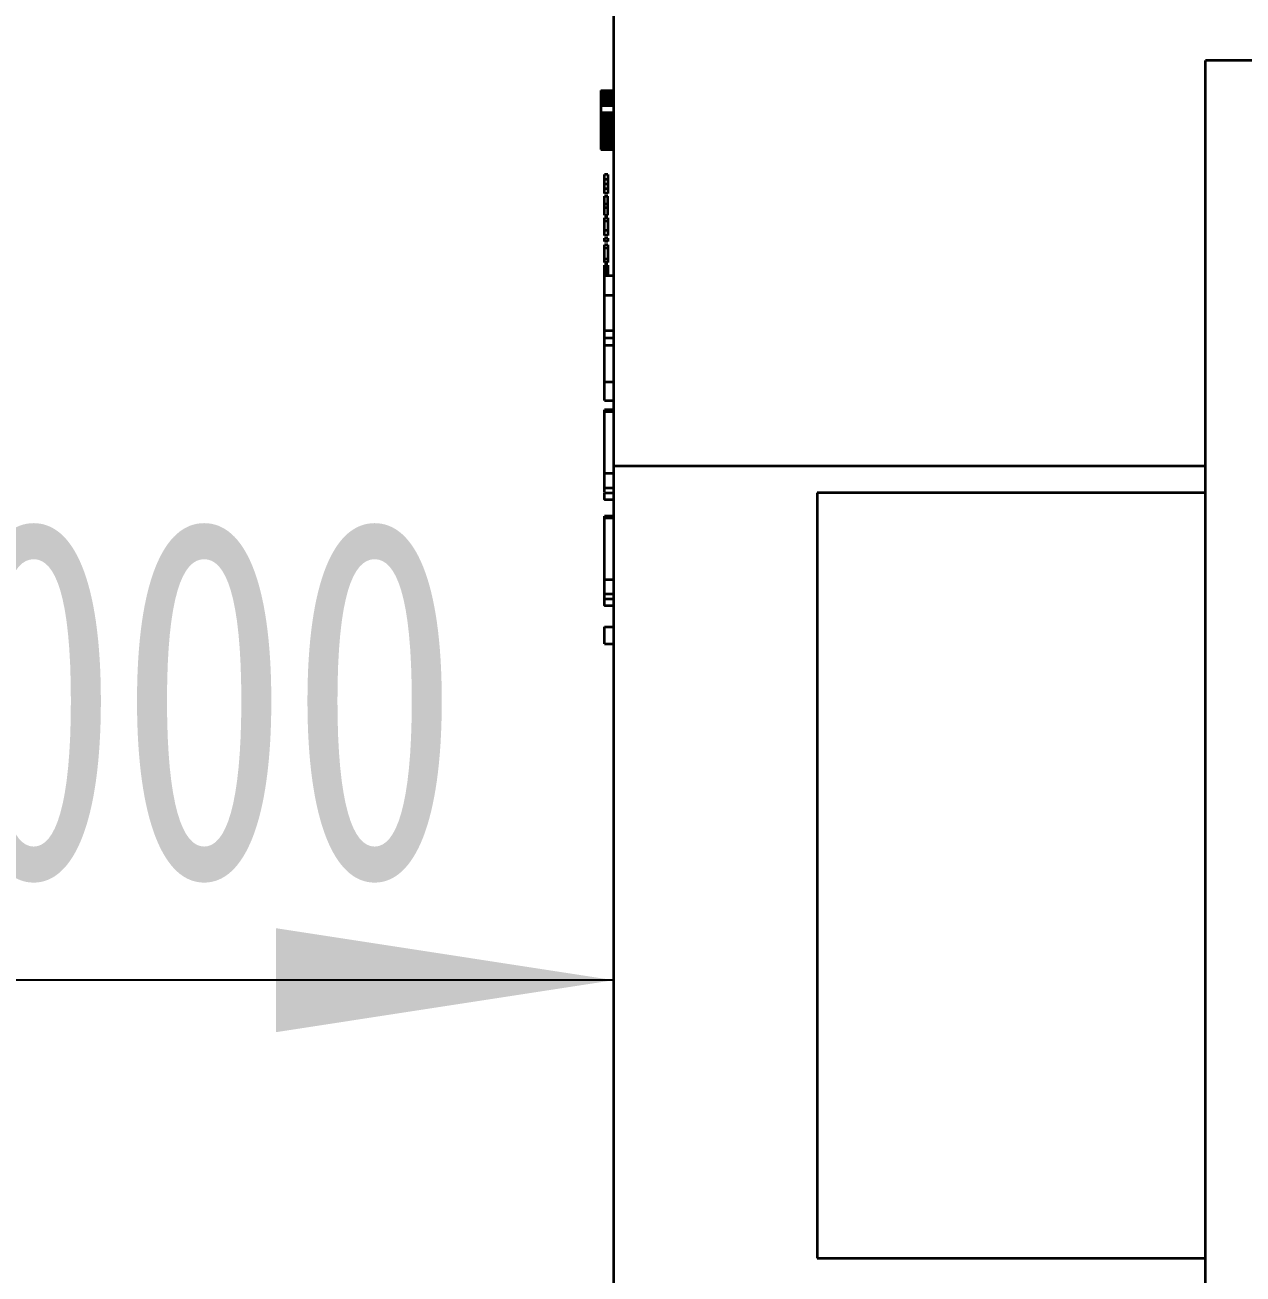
# Model space of a CAD drawing. Header units: millimetres. Extents: x 0 to 420, y 0 to 297.
# Drawn here: x 237.14 to 249.05, y 182.69 to 194.9 of the extents above; entities that cross this region are included whole.
import ezdxf

# ---------------------------------------------------------------- set-up
doc = ezdxf.new("R2010")
doc.units = ezdxf.units.MM
doc.layers.add('尺寸线层', color=150, linetype='Continuous')
doc.styles.add('SLDTEXTSTYLE2', font='TXT', dxfattribs={"width": 0.7})
doc.dimstyles.new('SLDDIMSTYLE0', dxfattribs={"dimtxt": 3.5, "dimasz": 3.302, "dimexe": 0, "dimexo": 0.0625, "dimgap": 0.875, "dimtad": 1, "dimdec": 1, "dimlfac": 100, "dimrnd": 1e-09, "dimzin": 12, "dimdsep": 46, "dimtxsty": 'SLDTEXTSTYLE2', "dimsah": 1, "dimcen": 0.09, "dimadec": 0, "dimazin": 3, "dimtfac": 1, "dimtdec": 3, "dimtofl": 0, "dimtmove": 0, "dimatfit": 3, "dimfxl": 0, "dimfrac": 2, "dimtolj": 1, "dimtzin": 12, "dimarcsym": 0})

# ---------------------------------------------------------------- blocks, each defined once
blk = doc.blocks.new('_D_6')
at = {"layer": '尺寸线层'}
for p, q in [((91.215, 164.917), (91.215, 234.192)), ((321.315, 165.187), (321.315, 234.192)), ((321.315, 233.192), (91.215, 233.192))]:
    blk.add_line(p, q, dxfattribs=at)
for points in [[(91.215, 233.192), (94.517, 232.684), (94.517, 233.7)], [(321.315, 233.192), (318.013, 233.7), (318.013, 232.684)]]:
    blk.add_solid(points, dxfattribs=at)
at = {"layer": '尺寸线层', "insert": (205.173, 237.704), "char_height": 3.5, "attachment_point": 1, "style": 'SLDTEXTSTYLE2'}
blk.add_mtext('23010', dxfattribs=at)
blk = doc.blocks.new('_D_7')
at = {"layer": '尺寸线层'}
for p, q in [((70.597, 160.402), (70.597, 246.192)), ((332.816, 175.117), (332.816, 246.192)), ((332.816, 245.192), (70.597, 245.192))]:
    blk.add_line(p, q, dxfattribs=at)
for points in [[(70.597, 245.192), (73.899, 244.684), (73.899, 245.7)], [(332.816, 245.192), (329.514, 245.7), (329.514, 244.684)]]:
    blk.add_solid(points, dxfattribs=at)
at = {"layer": '尺寸线层', "insert": (202.876, 249.704), "char_height": 3.5, "attachment_point": 1, "style": 'SLDTEXTSTYLE2'}
blk.add_mtext('26221.85', dxfattribs=at)
blk = doc.blocks.new('_D_8')
at = {"layer": '尺寸线层'}
blk.add_line((242.897, 185.56), (232.897, 185.56), dxfattribs=at)
for points in [[(232.897, 185.56), (236.199, 185.052), (236.199, 186.068)], [(242.897, 185.56), (239.595, 186.068), (239.595, 185.052)]]:
    blk.add_solid(points, dxfattribs=at)
at = {"layer": '尺寸线层', "insert": (234.725, 190.071), "char_height": 3.5, "attachment_point": 1, "style": 'SLDTEXTSTYLE2'}
blk.add_mtext('1000', dxfattribs=at)

msp = doc.modelspace()

# ---------------------------------------------------------------- linework, layer by layer
at = {"color": 7, "linetype": 'Continuous', "lineweight": 35}
for p, q in [((242.897, 190.5842), (242.897, 195.2462)), ((248.6826, 178.5422), (248.6826, 194.5502)), ((261.8943, 194.5502), (248.6826, 194.5502)), ((242.771, 194.2561), (242.897, 194.2561)), ((242.771, 194.2561), (242.771, 194.2524)), ((242.771, 194.2524), (242.897, 194.2524)), ((242.771, 194.2524), (242.771, 194.2446)), ((242.771, 194.2446), (242.897, 194.2446)), ((242.771, 194.2446), (242.771, 194.2327)), ((242.771, 194.2327), (242.897, 194.2327)), ((242.771, 194.2327), (242.771, 194.2166)), ((242.771, 194.2166), (242.897, 194.2166)), ((242.771, 194.2166), (242.771, 194.1964)), ((242.771, 194.1964), (242.897, 194.1964)), ((242.771, 194.1964), (242.771, 194.172)), ((242.771, 194.172), (242.897, 194.172)), ((242.771, 194.172), (242.771, 194.1583)), ((242.771, 194.1583), (242.897, 194.1583)), ((242.771, 194.1583), (242.771, 194.1435)), ((242.771, 194.1435), (242.897, 194.1435)), ((242.771, 194.1435), (242.771, 194.1277)), ((242.771, 194.1277), (242.897, 194.1277)), ((242.771, 194.1277), (242.771, 194.1109)), ((242.771, 194.1109), (242.897, 194.1109)), ((242.771, 194.1109), (242.771, 194.0417)), ((242.771, 194.0417), (242.897, 194.0417)), ((242.771, 194.0417), (242.771, 194.0196)), ((242.771, 194.0196), (242.897, 194.0196)), ((242.771, 194.0196), (242.771, 194.0051)), ((242.771, 194.0051), (242.897, 194.0051)), ((242.771, 194.0051), (242.771, 193.9894)), ((242.771, 193.9894), (242.897, 193.9894)), ((242.771, 193.9894), (242.771, 193.9723)), ((242.771, 193.9723), (242.897, 193.9723)), ((242.771, 193.9723), (242.771, 193.954)), ((242.771, 193.954), (242.897, 193.954)), ((242.771, 193.954), (242.771, 193.9344)), ((242.771, 193.9344), (242.897, 193.9344)), ((242.771, 193.9344), (242.771, 193.9135)), ((242.771, 193.9135), (242.771, 193.8914)), ((242.771, 193.9135), (242.897, 193.9135)), ((242.771, 193.8914), (242.771, 193.8706)), ((242.771, 193.8914), (242.897, 193.8914)), ((242.771, 193.8706), (242.897, 193.8706)), ((242.771, 193.8706), (242.771, 193.8512)), ((242.771, 193.8512), (242.897, 193.8512)), ((242.771, 193.8512), (242.771, 193.8328)), ((242.771, 193.8328), (242.897, 193.8328)), ((242.771, 193.8328), (242.771, 193.8155)), ((242.771, 193.8155), (242.897, 193.8155)), ((242.771, 193.8155), (242.771, 193.7992)), ((242.771, 193.7992), (242.897, 193.7992)), ((242.771, 193.7992), (242.771, 193.784)), ((242.771, 193.784), (242.897, 193.784)), ((242.771, 193.784), (242.771, 193.7698)), ((242.771, 193.7698), (242.897, 193.7698)), ((242.771, 193.7698), (242.771, 193.7566)), ((242.771, 193.7566), (242.897, 193.7566)), ((242.771, 193.7566), (242.771, 193.7334)), ((242.771, 193.7334), (242.897, 193.7334)), ((242.771, 193.7334), (242.771, 193.7143)), ((242.771, 193.7143), (242.897, 193.7143)), ((242.771, 193.7143), (242.771, 193.6993)), ((242.771, 193.6993), (242.897, 193.6993)), ((242.771, 193.6993), (242.771, 193.6885)), ((242.771, 193.6885), (242.897, 193.6885)), ((242.771, 193.6885), (242.771, 193.6818)), ((242.771, 193.6818), (242.897, 193.6818)), ((242.771, 193.6818), (242.771, 193.68)), ((242.771, 193.68), (242.897, 193.68)), ((242.771, 193.68), (242.771, 193.6796)), ((242.771, 193.6796), (242.897, 193.6796)), ((242.807, 193.3877), (242.807, 193.4349)), ((242.8394, 193.4349), (242.807, 193.4349)), ((242.8394, 193.4349), (242.8394, 193.3877)), ((242.8394, 193.3877), (242.807, 193.3877)), ((242.807, 193.3426), (242.807, 193.3877)), ((242.8394, 193.3426), (242.807, 193.3426)), ((242.807, 193.2974), (242.807, 193.3426)), ((242.807, 193.2502), (242.807, 193.2974)), ((242.8394, 193.2974), (242.807, 193.2974)), ((242.8394, 193.3877), (242.8394, 193.3426)), ((242.8394, 193.3426), (242.8394, 193.2974)), ((242.8394, 193.2974), (242.8394, 193.2502)), ((242.8394, 193.2502), (242.807, 193.2502)), ((242.807, 193.2238), (242.8394, 193.2238)), ((242.807, 193.148), (242.807, 193.2238)), ((242.8394, 193.148), (242.8394, 193.2238)), ((242.8394, 193.148), (242.807, 193.148)), ((242.807, 193.115), (242.807, 193.148)), ((242.807, 193.115), (242.8394, 193.115)), ((242.807, 193.0391), (242.807, 193.115)), ((242.8394, 193.115), (242.8394, 193.148)), ((242.8394, 193.0391), (242.8394, 193.115)), ((242.807, 193.0391), (242.8394, 193.0391)), ((242.807, 192.9798), (242.807, 193.0128)), ((242.8394, 193.0128), (242.807, 193.0128)), ((242.8394, 192.9798), (242.807, 192.9798)), ((242.807, 192.8905), (242.807, 192.9798)), ((242.8394, 193.0128), (242.8394, 192.9798)), ((242.8394, 192.9798), (242.8394, 192.8905)), ((242.807, 192.8413), (242.807, 192.8905)), ((242.8394, 192.8905), (242.807, 192.8905)), ((242.8394, 192.8413), (242.807, 192.8413)), ((242.807, 192.7819), (242.807, 192.8149)), ((242.807, 192.8149), (242.8394, 192.8149)), ((242.8394, 192.8905), (242.8394, 192.8413)), ((242.8394, 192.8149), (242.8394, 192.7819)), ((242.8394, 192.7819), (242.807, 192.7819)), ((242.807, 192.7159), (242.807, 192.7489)), ((242.8394, 192.7489), (242.807, 192.7489)), ((242.8394, 192.7159), (242.807, 192.7159)), ((242.807, 192.6104), (242.807, 192.7159)), ((242.8394, 192.7489), (242.8394, 192.7159)), ((242.8394, 192.7159), (242.8394, 192.6104)), ((242.807, 192.5774), (242.807, 192.6104)), ((242.8394, 192.6104), (242.807, 192.6104)), ((242.8394, 192.5774), (242.807, 192.5774)), ((242.8394, 192.6104), (242.8394, 192.5774)), ((242.8394, 192.5496), (242.807, 192.5496)), ((242.807, 192.5492), (242.807, 192.5496)), ((242.8394, 192.5492), (242.807, 192.5492)), ((242.807, 192.5475), (242.807, 192.5492)), ((242.8394, 192.5475), (242.807, 192.5475)), ((242.807, 192.5448), (242.807, 192.5475)), ((242.8394, 192.5448), (242.807, 192.5448)), ((242.807, 192.5411), (242.807, 192.5448)), ((242.8394, 192.5411), (242.807, 192.5411)), ((242.807, 192.5362), (242.807, 192.5411)), ((242.8394, 192.5362), (242.807, 192.5362)), ((242.807, 192.5303), (242.807, 192.5362)), ((242.8394, 192.5303), (242.807, 192.5303)), ((242.807, 192.5232), (242.807, 192.5303)), ((242.807, 192.5232), (242.8394, 192.5232)), ((242.807, 192.5151), (242.807, 192.5232)), ((242.807, 192.5151), (242.8394, 192.5151)), ((242.807, 192.5059), (242.807, 192.5151)), ((242.807, 192.5059), (242.8394, 192.5059)), ((242.807, 192.4957), (242.807, 192.5059)), ((242.807, 192.4957), (242.8394, 192.4957)), ((242.807, 192.4843), (242.807, 192.4957)), ((242.807, 192.4719), (242.807, 192.4843)), ((242.807, 192.4843), (242.8394, 192.4843)), ((242.807, 192.4719), (242.8394, 192.4719)), ((242.807, 192.4587), (242.807, 192.4719)), ((242.807, 192.4497), (242.807, 192.4587)), ((242.807, 192.4587), (242.8394, 192.4587)), ((242.807, 192.4497), (242.897, 192.4497)), ((242.807, 192.2584), (242.807, 192.4497)), ((242.8394, 192.5496), (242.8394, 192.5492)), ((242.8394, 192.5492), (242.8394, 192.5475)), ((242.8394, 192.5475), (242.8394, 192.5448)), ((242.8394, 192.5448), (242.8394, 192.5411)), ((242.8394, 192.5411), (242.8394, 192.5362)), ((242.8394, 192.5362), (242.8394, 192.5303)), ((242.8394, 192.5303), (242.8394, 192.5232)), ((242.8394, 192.5232), (242.8394, 192.5151)), ((242.8394, 192.5151), (242.8394, 192.5059)), ((242.8394, 192.5059), (242.8394, 192.4957)), ((242.8394, 192.4957), (242.8394, 192.4843)), ((242.8394, 192.4843), (242.8394, 192.4719)), ((242.8394, 192.4719), (242.8394, 192.4587)), ((242.8394, 192.4587), (242.8394, 192.4497)), ((242.807, 192.2584), (242.897, 192.2584)), ((242.807, 191.9112), (242.807, 192.2584)), ((242.807, 191.9112), (242.897, 191.9112)), ((242.807, 191.8411), (242.897, 191.8411)), ((242.807, 191.769), (242.897, 191.769)), ((242.807, 191.4082), (242.807, 191.769)), ((242.807, 191.4082), (242.897, 191.4082)), ((242.807, 191.2278), (242.807, 191.4082)), ((242.807, 191.2278), (242.897, 191.2278)), ((242.897, 191.1352), (242.807, 191.1352)), ((242.807, 191.1205), (242.807, 191.1352)), ((242.807, 191.1188), (242.897, 191.1188)), ((242.807, 190.5153), (242.897, 190.5153)), ((248.6826, 190.5842), (242.897, 190.5842)), ((242.897, 182.1452), (242.897, 190.5842)), ((242.807, 190.3745), (242.897, 190.3745)), ((242.807, 190.326), (242.897, 190.326)), ((242.807, 190.2604), (242.897, 190.2604)), ((244.8866, 190.3232), (244.8866, 182.8412)), ((248.6826, 190.3232), (244.8866, 190.3232)), ((242.897, 190.0974), (242.807, 190.0974)), ((242.807, 190.0827), (242.807, 190.0974)), ((242.807, 190.081), (242.897, 190.081)), ((242.807, 189.4775), (242.897, 189.4775)), ((242.807, 189.3367), (242.897, 189.3367)), ((242.807, 189.2882), (242.897, 189.2882)), ((242.807, 189.2226), (242.897, 189.2226)), ((242.807, 188.8497), (242.807, 189.0138)), ((242.807, 189.0138), (242.897, 189.0138)), ((242.807, 188.8497), (242.897, 188.8497)), ((244.8866, 182.8412), (248.6826, 182.8412))]:
    msp.add_line(p, q, dxfattribs=at)
for points, knots in [([(242.807, 191.8411), (242.807, 191.8469), (242.807, 191.8584), (242.807, 191.8814), (242.807, 191.8997), (242.807, 191.9112)], [0, 0, 0, 0, 0.2723027, 0.5445986, 1, 1, 1, 1]), ([(242.807, 191.769), (242.807, 191.7758), (242.807, 191.7892), (242.807, 191.814), (242.807, 191.8304), (242.807, 191.8411)], [0, 0, 0, 0, 0.2563639, 0.5127288, 1, 1, 1, 1]), ([(242.807, 190.5153), (242.807, 190.5306), (242.807, 190.5612), (242.807, 190.609), (242.807, 190.6578), (242.807, 190.7076), (242.807, 190.7577), (242.807, 190.8083), (242.807, 190.8589), (242.807, 190.9102), (242.807, 190.9612), (242.807, 191.0074), (242.807, 191.0468), (242.807, 191.0782), (242.807, 191.1035), (242.807, 191.1136), (242.807, 191.1188)], [0, 0, 0, 0, 0.0679647, 0.1359383, 0.20578226, 0.27563877, 0.34661724, 0.41757978, 0.49051565, 0.5634143, 0.64253063, 0.72326478, 0.79013176, 0.8588421, 0.92828207, 1, 1, 1, 1]), ([(242.807, 190.3745), (242.807, 190.386), (242.807, 190.4091), (242.807, 190.4567), (242.807, 190.4936), (242.807, 190.5153)], [0, 0, 0, 0, 0.2914944, 0.5825046, 1, 1, 1, 1]), ([(242.807, 190.3263), (242.807, 190.3264), (242.807, 190.3264), (242.807, 190.3309), (242.807, 190.3395), (242.807, 190.3536), (242.807, 190.3669), (242.807, 190.3745)], [0, 0, 0, 0, 0.1281812, 0.3158322, 0.5167049, 0.7223914, 1, 1, 1, 1]), ([(242.807, 190.2609), (242.807, 190.2608), (242.807, 190.26), (242.807, 190.2642), (242.807, 190.2744), (242.807, 190.2912), (242.807, 190.3074), (242.807, 190.3194), (242.807, 190.3228)], [0, 0, 0, 0, 0.0597812, 0.2785579, 0.5045334, 0.7075519, 0.9170621, 1, 1, 1, 1]), ([(242.807, 189.4775), (242.807, 189.4928), (242.807, 189.5234), (242.807, 189.5712), (242.807, 189.62), (242.807, 189.6698), (242.807, 189.7199), (242.807, 189.7705), (242.807, 189.8211), (242.807, 189.8724), (242.807, 189.9234), (242.807, 189.9696), (242.807, 190.009), (242.807, 190.0404), (242.807, 190.0657), (242.807, 190.0758), (242.807, 190.081)], [0, 0, 0, 0, 0.0679647, 0.1359383, 0.2057823, 0.2756388, 0.3466172, 0.4175798, 0.4905156, 0.5634143, 0.6425306, 0.7232648, 0.7901318, 0.8588421, 0.9282821, 1, 1, 1, 1]), ([(242.807, 189.3367), (242.807, 189.3482), (242.807, 189.3713), (242.807, 189.4189), (242.807, 189.4558), (242.807, 189.4775)], [0, 0, 0, 0, 0.2914944, 0.5825046, 1, 1, 1, 1]), ([(242.807, 189.2885), (242.807, 189.2886), (242.807, 189.2886), (242.807, 189.2931), (242.807, 189.3017), (242.807, 189.3158), (242.807, 189.3291), (242.807, 189.3367)], [0, 0, 0, 0, 0.12818118, 0.31583216, 0.51670489, 0.72239138, 1, 1, 1, 1]), ([(242.807, 189.2231), (242.807, 189.223), (242.807, 189.2222), (242.807, 189.2264), (242.807, 189.2366), (242.807, 189.2534), (242.807, 189.2696), (242.807, 189.2816), (242.807, 189.285)], [0, 0, 0, 0, 0.0597812, 0.2785579, 0.5045334, 0.7075519, 0.9170621, 1, 1, 1, 1])]:
    msp.add_open_spline(points, degree=3, knots=knots, dxfattribs=at)

# ---------------------------------------------------------------- dimensions: what is measured, and where the dimension line sits
at = {"layer": '尺寸线层'}
for base, p1, p2, picture, middle in [((70.597, 245.1922), (332.8156, 175.1167), (70.597, 160.4022), '_D_7', (209.0129, 245.1922)), ((91.2154, 233.1922), (321.3154, 165.1871), (91.2154, 164.9172), '_D_6', (209.0129, 233.1922)), ((232.897, 185.5595), (242.897, 174.5909), (232.897, 174.2722), '_D_8', (237.7976, 185.5595))]:
    dim = msp.add_linear_dim(base=base, p1=p1, p2=p2, angle=0, dimstyle='SLDDIMSTYLE0', dxfattribs=at)
    dim.commit()
    dim.dimension.update_dxf_attribs({"geometry": picture, "text_midpoint": middle, "dimtype": 160})

doc.saveas('drawing.dxf')
